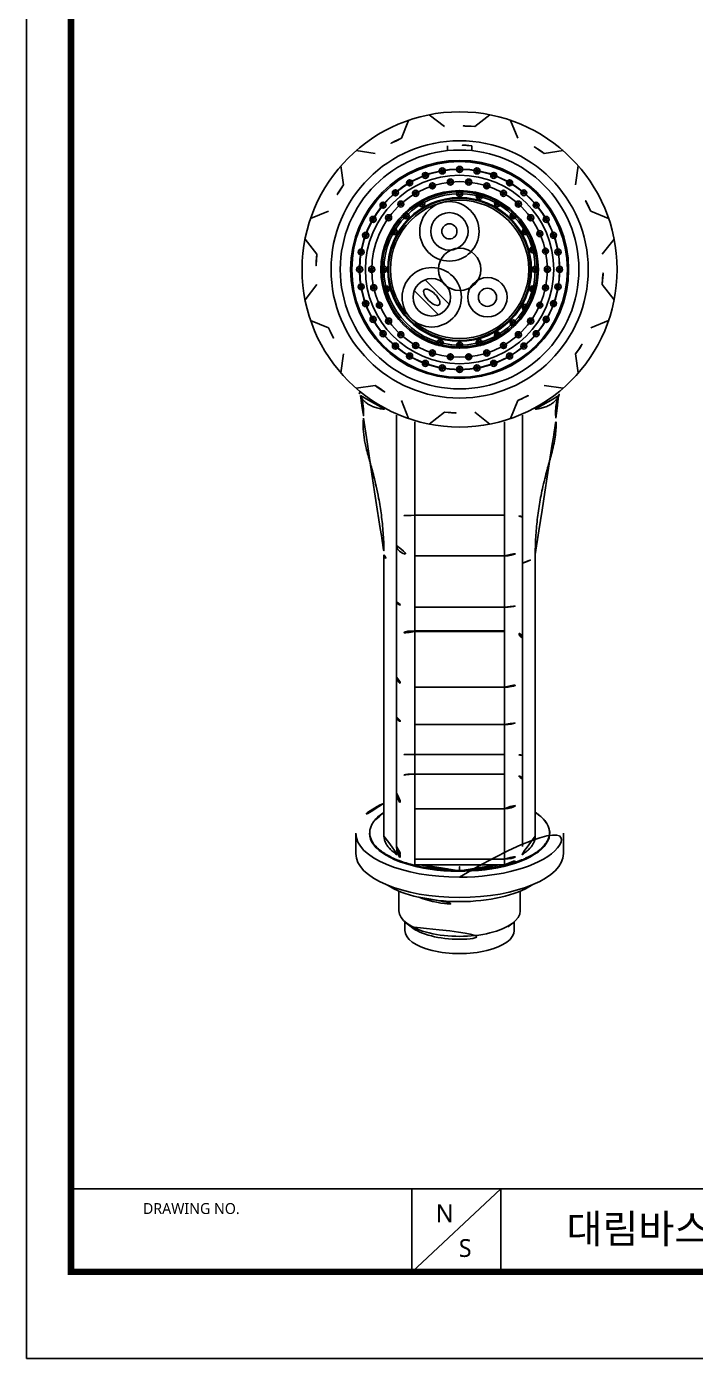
# Model space of a CAD drawing. Extents: x 16296675150 to 16296675606, y -37409617853 to -37409617519.
# Drawn here: x 16296675150.2 to 16296675260.7, y -37409617852.5 to -37409617632.8 of the extents above; entities that cross this region are included whole.
import ezdxf

# ---------------------------------------------------------------- set-up
doc = ezdxf.new("R2010")
doc.units = 0
doc.header["$LTSCALE"] = 10
doc.header["$MEASUREMENT"] = 0
doc.layers.get('0').update_dxf_attribs({"linetype": 'CONTINUOUS'})
doc.styles.add('Daelim Dimension', font='')
doc.styles.get('Daelim Dimension').set_extended_font_data('NanumGothic')

msp = doc.modelspace()

# ---------------------------------------------------------------- linework, layer by layer
for p, q in [((16296675213.30396, -37409617648.27069), (16296675212.11674, -37409617651.21436)), ((16296675216.73119, -37409617647.35237), (16296675219.23119, -37409617649.30804)), ((16296675226.73119, -37409617647.35237), (16296675224.23119, -37409617649.30804)), ((16296675230.15841, -37409617648.27069), (16296675231.34564, -37409617651.21436)), ((16296675204.64371, -37409617653.27069), (16296675207.78661, -37409617653.71436)), ((16296675219.73119, -37409617652.46487), (16296675219.73119, -37409617653.26886)), ((16296675223.73119, -37409617652.46487), (16296675223.73119, -37409617653.26886)), ((16296675238.81867, -37409617653.27069), (16296675235.67576, -37409617653.71436)), ((16296675202.13481, -37409617655.77959), (16296675202.57847, -37409617658.9225)), ((16296675241.32757, -37409617655.77959), (16296675240.8839, -37409617658.9225)), ((16296675197.13481, -37409617664.43985), (16296675200.07847, -37409617663.25262)), ((16296675246.32757, -37409617664.43985), (16296675243.3839, -37409617663.25262)), ((16296675196.21649, -37409617667.86707), (16296675198.17216, -37409617670.36707)), ((16296675247.24589, -37409617667.86707), (16296675245.29021, -37409617670.36707)), ((16296675216.02136, -37409617674.58186), (16296675220.0164, -37409617678.5769)), ((16296675196.21649, -37409617677.86707), (16296675198.17216, -37409617675.36707)), ((16296675214.25359, -37409617676.34963), (16296675218.24863, -37409617680.34467)), ((16296675247.24589, -37409617677.86707), (16296675245.29021, -37409617675.36707)), ((16296675197.13481, -37409617681.2943), (16296675200.07847, -37409617682.48152)), ((16296675246.32757, -37409617681.2943), (16296675243.3839, -37409617682.48152)), ((16296675202.13481, -37409617689.95455), (16296675202.57847, -37409617686.81165)), ((16296675241.32757, -37409617689.95455), (16296675240.8839, -37409617686.81165)), ((16296675204.64371, -37409617692.46346), (16296675207.78661, -37409617692.01979)), ((16296675238.81867, -37409617692.46346), (16296675235.67576, -37409617692.01979)), ((16296675213.30396, -37409617697.46346), (16296675212.11674, -37409617694.51979)), ((16296675230.15841, -37409617697.46346), (16296675231.34564, -37409617694.51979)), ((16296675211.33119, -37409617713.71931), (16296675211.33119, -37409617696.92844)), ((16296675216.73119, -37409617698.38177), (16296675219.23119, -37409617696.4261)), ((16296675226.73119, -37409617698.38177), (16296675224.23119, -37409617696.4261)), ((16296675232.13119, -37409617696.92844), (16296675232.13119, -37409617713.71931)), ((16296675214.33119, -37409617698.01349), (16296675214.33119, -37409617713.43847)), ((16296675229.13119, -37409617713.43847), (16296675229.13119, -37409617698.01349)), ((16296675211.33119, -37409617718.40264), (16296675211.33119, -37409617713.71931)), ((16296675214.33119, -37409617713.43847), (16296675214.33119, -37409617720.12894)), ((16296675229.13119, -37409617713.43847), (16296675214.33119, -37409617713.43847)), ((16296675229.13119, -37409617720.12894), (16296675229.13119, -37409617713.43847)), ((16296675232.13119, -37409617713.71931), (16296675232.13119, -37409617718.40264)), ((16296675211.33119, -37409617727.71838), (16296675211.33119, -37409617718.40264)), ((16296675232.13119, -37409617718.40264), (16296675232.13119, -37409617727.71838)), ((16296675214.33119, -37409617720.12894), (16296675214.33119, -37409617728.59779)), ((16296675229.13119, -37409617720.12894), (16296675214.33119, -37409617720.12894)), ((16296675229.13119, -37409617728.59779), (16296675229.13119, -37409617720.12894)), ((16296675211.33119, -37409617733.58641), (16296675211.33119, -37409617727.71838)), ((16296675232.13119, -37409617727.71838), (16296675232.13119, -37409617733.58641)), ((16296675214.33119, -37409617728.59779), (16296675214.33119, -37409617732.50981)), ((16296675229.13119, -37409617728.59779), (16296675214.33119, -37409617728.59779)), ((16296675229.13119, -37409617732.50981), (16296675229.13119, -37409617728.59779)), ((16296675211.33119, -37409617733.70766), (16296675211.33119, -37409617733.58641)), ((16296675211.33119, -37409617740.13761), (16296675211.33119, -37409617733.70766)), ((16296675229.13119, -37409617732.50981), (16296675214.33119, -37409617732.50981)), ((16296675214.33119, -37409617732.50981), (16296675214.33119, -37409617732.61086)), ((16296675229.13119, -37409617732.61086), (16296675214.33119, -37409617732.61086)), ((16296675214.33119, -37409617732.61086), (16296675214.33119, -37409617741.79649)), ((16296675229.13119, -37409617732.61086), (16296675229.13119, -37409617732.50981)), ((16296675229.13119, -37409617741.79649), (16296675229.13119, -37409617732.61086)), ((16296675232.13119, -37409617733.58641), (16296675232.13119, -37409617733.70766)), ((16296675232.13119, -37409617733.70766), (16296675232.13119, -37409617740.13761)), ((16296675211.33119, -37409617746.67063), (16296675211.33119, -37409617740.13761)), ((16296675232.13119, -37409617740.13761), (16296675232.13119, -37409617746.67063)), ((16296675214.33119, -37409617741.79649), (16296675214.33119, -37409617747.95972)), ((16296675229.13119, -37409617741.79649), (16296675214.33119, -37409617741.79649)), ((16296675229.13119, -37409617747.95972), (16296675229.13119, -37409617741.79649)), ((16296675211.33119, -37409617753.07266), (16296675211.33119, -37409617746.67063)), ((16296675232.13119, -37409617746.67063), (16296675232.13119, -37409617753.07266)), ((16296675214.33119, -37409617747.95972), (16296675214.33119, -37409617752.88436)), ((16296675229.13119, -37409617747.95972), (16296675214.33119, -37409617747.95972)), ((16296675229.13119, -37409617752.88436), (16296675229.13119, -37409617747.95972)), ((16296675211.33119, -37409617756.95576), (16296675211.33119, -37409617753.07266)), ((16296675214.33119, -37409617752.88436), (16296675214.33119, -37409617756.12028)), ((16296675229.13119, -37409617752.88436), (16296675214.33119, -37409617752.88436)), ((16296675229.13119, -37409617756.12028), (16296675229.13119, -37409617752.88436)), ((16296675232.13119, -37409617753.07266), (16296675232.13119, -37409617756.95576)), ((16296675229.13119, -37409617756.12028), (16296675214.33119, -37409617756.12028)), ((16296675214.33119, -37409617756.12028), (16296675214.33119, -37409617761.83962)), ((16296675229.13119, -37409617761.83962), (16296675229.13119, -37409617756.12028)), ((16296675211.33119, -37409617759.2435), (16296675211.33119, -37409617756.95576)), ((16296675232.13119, -37409617756.95576), (16296675232.13119, -37409617759.2435)), ((16296675211.33119, -37409617768.08589), (16296675211.33119, -37409617759.2435)), ((16296675232.13119, -37409617759.2435), (16296675232.13119, -37409617768.08589)), ((16296675214.33119, -37409617761.83962), (16296675214.33119, -37409617770.1815)), ((16296675229.13119, -37409617761.83962), (16296675214.33119, -37409617761.83962)), ((16296675229.13119, -37409617770.1815), (16296675229.13119, -37409617761.83962)), ((16296675204.59677, -37409617765.89835), (16296675204.59677, -37409617769.25169)), ((16296675238.8656, -37409617769.25169), (16296675238.8656, -37409617765.89835)), ((16296675214.33119, -37409617770.1815), (16296675214.33119, -37409617771.08589)), ((16296675229.13119, -37409617770.1815), (16296675214.33119, -37409617770.1815)), ((16296675214.33119, -37409617771.08589), (16296675229.13119, -37409617771.08589)), ((16296675229.13119, -37409617771.08589), (16296675229.13119, -37409617770.1815)), ((16296675211.71518, -37409617775.43872), (16296675211.71518, -37409617778.6773)), ((16296675231.74719, -37409617778.6773), (16296675231.74719, -37409617775.43872)), ((16296675212.71518, -37409617780.52101), (16296675212.71518, -37409617781.94)), ((16296675212.8708, -37409617780.65115), (16296675213.75542, -37409617781.36039)), ((16296675229.70695, -37409617781.36039), (16296675230.59157, -37409617780.65115)), ((16296675230.74719, -37409617781.94), (16296675230.74719, -37409617780.52101))]:
    msp.add_line(p, q)
at = {"color": 5}
msp.add_line((16296675157.57319, -37409617824.5611), (16296675524.50429, -37409617824.5611), dxfattribs=at)
at = {"color": 5, "ltscale": 40}
for p, q in [((16296675213.81868, -37409617824.5611), (16296675213.81868, -37409617838.29254)), ((16296675213.81868, -37409617824.5611), (16296675213.81868, -37409617838.29254)), ((16296675228.51472, -37409617824.5611), (16296675213.81868, -37409617838.29254)), ((16296675228.51472, -37409617824.5611), (16296675213.81868, -37409617838.29254)), ((16296675228.51472, -37409617824.5611), (16296675228.51472, -37409617838.29254)), ((16296675228.51472, -37409617824.5611), (16296675228.51472, -37409617838.29254))]:
    msp.add_line(p, q, dxfattribs=at)
at = {"ltscale": 0.5}
msp.add_lwpolyline([(16296675150.24546, -37409617852.53793), (16296675605.94546, -37409617852.53793), (16296675605.94546, -37409617518.63792), (16296675150.24546, -37409617518.63792)], close=True, dxfattribs=at)
at = {"color": 5, "linetype": 'ByBlock', "lineweight": 200, "const_width": 1.05}
msp.add_lwpolyline([(16296675157.57319, -37409617838.24062), (16296675598.57319, -37409617838.24062), (16296675598.57319, -37409617526.39062), (16296675157.57319, -37409617526.39062)], close=True, dxfattribs=at)
for centre, radius in [((16296675221.73119, -37409617672.86707), 25.9999999999709), ((16296675221.73119, -37409617672.86707), 21.23043360502925), ((16296675221.73119, -37409617672.86707), 19.70000000001164), ((16296675221.73119, -37409617672.86707), 18.0000000000291), ((16296675221.73119, -37409617672.86707), 18.00000000005821), ((16296675221.73119, -37409617672.86707), 17.80000000001746), ((16296675221.73119, -37409617672.86707), 16.54999999999518), ((16296675221.73119, -37409617672.86707), 16.4995875), ((16296675221.73119, -37409617672.86707), 15.55000000001883), ((16296675216.088, -37409617657.36253), 0.4999874999999999), ((16296675216.088, -37409617657.36253), 0.24875), ((16296675218.86606, -37409617656.61815), 0.4999874999999999), ((16296675218.86606, -37409617656.61815), 0.24875), ((16296675221.73119, -37409617656.36749), 0.4999874999999999), ((16296675221.73119, -37409617656.36749), 0.24875), ((16296675224.59631, -37409617656.61815), 0.4999874999999999), ((16296675224.59631, -37409617656.61815), 0.24875), ((16296675227.37438, -37409617657.36253), 0.4999874999999999), ((16296675227.37438, -37409617657.36253), 0.24875), ((16296675221.73119, -37409617672.86707), 14.4996375), ((16296675221.73119, -37409617672.86707), 13.00000000003365), ((16296675211.12546, -37409617660.22765), 0.4999874999999999), ((16296675213.48139, -37409617658.57801), 0.4999874999999999), ((16296675213.48139, -37409617658.57801), 0.24875), ((16296675214.48137, -37409617660.31002), 0.4999874999999999), ((16296675217.25055, -37409617659.0771), 0.4999874999999999), ((16296675217.25055, -37409617659.0771), 0.24875), ((16296675220.21556, -37409617658.44687), 0.4999874999999999), ((16296675220.21556, -37409617658.44687), 0.24875), ((16296675221.73119, -37409617660.36739), 0.4999874999999999), ((16296675223.24681, -37409617658.44687), 0.4999874999999999), ((16296675223.24681, -37409617658.44687), 0.24875), ((16296675226.21182, -37409617659.0771), 0.4999874999999999), ((16296675226.21182, -37409617659.0771), 0.24875), ((16296675228.98101, -37409617660.31002), 0.4999874999999999), ((16296675229.98098, -37409617658.57801), 0.4999874999999999), ((16296675229.98098, -37409617658.57801), 0.24875), ((16296675232.33692, -37409617660.22765), 0.4999874999999999), ((16296675209.09177, -37409617662.26134), 0.4999874999999999), ((16296675209.09177, -37409617662.26134), 0.24875), ((16296675221.73119, -37409617672.86707), 12.80089525467076), ((16296675221.73119, -37409617672.86707), 12.4996875), ((16296675221.73119, -37409617672.86707), 11.86115334881777), ((16296675221.73119, -37409617672.86707), 11.71793042649938), ((16296675221.73119, -37409617672.86707), 11.41797611798268), ((16296675211.12546, -37409617660.22765), 0.24875), ((16296675212.02904, -37409617662.09174), 0.4999874999999999), ((16296675212.02904, -37409617662.09174), 0.24875), ((16296675214.48137, -37409617660.31002), 0.24875), ((16296675215.48134, -37409617662.04203), 0.4999874999999999), ((16296675220.04886, -37409617666.58855), 4.902741735917516), ((16296675215.48134, -37409617662.04203), 0.24875), ((16296675221.73119, -37409617660.36739), 0.24875), ((16296675224.96634, -37409617660.7933), 0.4999874999999999), ((16296675224.96634, -37409617660.7933), 0.24875), ((16296675227.98103, -37409617662.04203), 0.4999874999999999), ((16296675227.98103, -37409617662.04203), 0.24875), ((16296675228.98101, -37409617660.31002), 0.24875), ((16296675231.43334, -37409617662.09174), 0.4999874999999999), ((16296675231.43334, -37409617662.09174), 0.24875), ((16296675232.33692, -37409617660.22765), 0.24875), ((16296675234.37061, -37409617662.26134), 0.4999874999999999), ((16296675234.37061, -37409617662.26134), 0.24875), ((16296675207.44213, -37409617664.61728), 0.4999874999999999), ((16296675210.00073, -37409617664.3444), 0.4999874999999999), ((16296675210.00073, -37409617664.3444), 0.24875), ((16296675212.89257, -37409617664.02846), 0.4999874999999999), ((16296675212.89257, -37409617664.02846), 0.24875), ((16296675220.04886, -37409617666.58855), 3.089120532065863), ((16296675230.5698, -37409617664.02846), 0.4999874999999999), ((16296675230.5698, -37409617664.02846), 0.24875), ((16296675233.46164, -37409617664.3444), 0.4999874999999999), ((16296675233.46164, -37409617664.3444), 0.24875), ((16296675236.02025, -37409617664.61728), 0.4999874999999999), ((16296675207.44213, -37409617664.61728), 0.24875), ((16296675210.90614, -37409617666.61723), 0.4999874999999999), ((16296675210.90614, -37409617666.61723), 0.24875), ((16296675220.04886, -37409617666.58855), 1.25), ((16296675232.55623, -37409617666.61723), 0.4999874999999999), ((16296675232.55623, -37409617666.61723), 0.24875), ((16296675234.97727, -37409617666.96954), 0.4999874999999999), ((16296675236.02025, -37409617664.61728), 0.24875), ((16296675206.22665, -37409617667.22388), 0.4999874999999999), ((16296675206.22665, -37409617667.22388), 0.24875), ((16296675234.97727, -37409617666.96954), 0.24875), ((16296675237.23573, -37409617667.22388), 0.4999874999999999), ((16296675237.23573, -37409617667.22388), 0.24875), ((16296675205.48227, -37409617670.00195), 0.4999874999999999), ((16296675205.48227, -37409617670.00195), 0.24875), ((16296675221.73119, -37409617672.86707), 3.500000000002501), ((16296675233.80496, -37409617669.63192), 0.4999874999999999), ((16296675233.80496, -37409617669.63192), 0.24875), ((16296675235.91397, -37409617669.85243), 0.4999874999999999), ((16296675235.91397, -37409617669.85243), 0.24875), ((16296675237.98011, -37409617670.00195), 0.4999874999999999), ((16296675237.98011, -37409617670.00195), 0.24875), ((16296675205.2316, -37409617672.86707), 0.4999874999999999), ((16296675205.2316, -37409617672.86707), 0.24875), ((16296675207.23155, -37409617672.86707), 0.4999874999999999), ((16296675207.23155, -37409617672.86707), 0.24875), ((16296675209.2315, -37409617672.86707), 0.4999874999999999), ((16296675209.2315, -37409617672.86707), 0.24875), ((16296675217.13499, -37409617677.46326), 4.902741735917516), ((16296675234.23088, -37409617672.86707), 0.4999874999999999), ((16296675234.23088, -37409617672.86707), 0.24875), ((16296675236.23083, -37409617672.86707), 0.4999874999999999), ((16296675236.23083, -37409617672.86707), 0.24875), ((16296675238.23078, -37409617672.86707), 0.4999874999999999), ((16296675238.23078, -37409617672.86707), 0.24875), ((16296675205.48227, -37409617675.7322), 0.4999874999999999), ((16296675217.13499, -37409617677.46326), 3.089120532065863), ((16296675226.32738, -37409617677.46326), 3.25), ((16296675237.98011, -37409617675.7322), 0.4999874999999999), ((16296675205.48227, -37409617675.7322), 0.24875), ((16296675207.5484, -37409617675.88172), 0.4999874999999999), ((16296675207.5484, -37409617675.88172), 0.24875), ((16296675209.65742, -37409617676.10223), 0.4999874999999999), ((16296675209.65742, -37409617676.10223), 0.24875), ((16296675226.32738, -37409617677.46326), 1.5), ((16296675233.80496, -37409617676.10223), 0.4999874999999999), ((16296675233.80496, -37409617676.10223), 0.24875), ((16296675235.91397, -37409617675.88172), 0.4999874999999999), ((16296675235.91397, -37409617675.88172), 0.24875), ((16296675237.98011, -37409617675.7322), 0.24875), ((16296675206.22665, -37409617678.51027), 0.4999874999999999), ((16296675206.22665, -37409617678.51027), 0.24875), ((16296675208.48511, -37409617678.76461), 0.4999874999999999), ((16296675208.48511, -37409617678.76461), 0.24875), ((16296675232.55623, -37409617679.11692), 0.4999874999999999), ((16296675232.55623, -37409617679.11692), 0.24875), ((16296675234.97727, -37409617678.76461), 0.4999874999999999), ((16296675234.97727, -37409617678.76461), 0.24875), ((16296675237.23573, -37409617678.51027), 0.4999874999999999), ((16296675237.23573, -37409617678.51027), 0.24875), ((16296675207.44213, -37409617681.11687), 0.4999874999999999), ((16296675207.44213, -37409617681.11687), 0.24875), ((16296675210.00073, -37409617681.38975), 0.4999874999999999), ((16296675210.00073, -37409617681.38975), 0.24875), ((16296675230.5698, -37409617681.70569), 0.4999874999999999), ((16296675230.5698, -37409617681.70569), 0.24875), ((16296675233.46164, -37409617681.38975), 0.4999874999999999), ((16296675233.46164, -37409617681.38975), 0.24875), ((16296675236.02025, -37409617681.11687), 0.4999874999999999), ((16296675236.02025, -37409617681.11687), 0.24875), ((16296675209.09177, -37409617683.4728), 0.4999874999999999), ((16296675209.09177, -37409617683.4728), 0.24875), ((16296675212.02904, -37409617683.6424), 0.4999874999999999), ((16296675212.02904, -37409617683.6424), 0.24875), ((16296675227.98103, -37409617683.69212), 0.4999874999999999), ((16296675227.98103, -37409617683.69212), 0.24875), ((16296675231.43334, -37409617683.6424), 0.4999874999999999), ((16296675231.43334, -37409617683.6424), 0.24875), ((16296675234.37061, -37409617683.4728), 0.4999874999999999), ((16296675234.37061, -37409617683.4728), 0.24875), ((16296675211.12546, -37409617685.50649), 0.4999874999999999), ((16296675211.12546, -37409617685.50649), 0.24875), ((16296675214.48137, -37409617685.42413), 0.4999874999999999), ((16296675214.48137, -37409617685.42413), 0.24875), ((16296675217.25055, -37409617686.65705), 0.4999874999999999), ((16296675218.49603, -37409617684.94084), 0.4999874999999999), ((16296675218.49603, -37409617684.94084), 0.24875), ((16296675221.73119, -37409617685.36676), 0.4999874999999999), ((16296675221.73119, -37409617685.36676), 0.24875), ((16296675224.96634, -37409617684.94084), 0.4999874999999999), ((16296675224.96634, -37409617684.94084), 0.24875), ((16296675226.21182, -37409617686.65705), 0.4999874999999999), ((16296675228.98101, -37409617685.42413), 0.4999874999999999), ((16296675228.98101, -37409617685.42413), 0.24875), ((16296675232.33692, -37409617685.50649), 0.4999874999999999), ((16296675232.33692, -37409617685.50649), 0.24875), ((16296675213.48139, -37409617687.15614), 0.4999874999999999), ((16296675213.48139, -37409617687.15614), 0.24875), ((16296675216.088, -37409617688.37161), 0.4999874999999999), ((16296675216.088, -37409617688.37161), 0.24875), ((16296675217.25055, -37409617686.65705), 0.24875), ((16296675220.21556, -37409617687.28728), 0.4999874999999999), ((16296675220.21556, -37409617687.28728), 0.24875), ((16296675223.24681, -37409617687.28728), 0.4999874999999999), ((16296675223.24681, -37409617687.28728), 0.24875), ((16296675226.21182, -37409617686.65705), 0.24875), ((16296675227.37438, -37409617688.37161), 0.4999874999999999), ((16296675227.37438, -37409617688.37161), 0.24875), ((16296675229.98098, -37409617687.15614), 0.4999874999999999), ((16296675229.98098, -37409617687.15614), 0.24875), ((16296675218.86606, -37409617689.116), 0.4999874999999999), ((16296675218.86606, -37409617689.116), 0.24875), ((16296675221.73119, -37409617689.36666), 0.4999874999999999), ((16296675221.73119, -37409617689.36666), 0.24875), ((16296675224.59631, -37409617689.116), 0.4999874999999999), ((16296675224.59631, -37409617689.116), 0.24875)]:
    msp.add_circle(centre, radius)
for centre, radius, start, end in [((16296675221.73119, -37409617672.86707), 23.69130081511685, 83.94263022437089, 96.05736977562911), ((16296675221.73119, -37409617672.86707), 23.69130081511685, 113.9426049945517, 126.0574149973576), ((16296675221.73119, -37409617672.86707), 20.5, 84.4012791104385, 95.5987208895615), ((16296675221.73119, -37409617672.86707), 23.69130081511685, 53.94258500264242, 66.05739500544833), ((16296675221.73119, -37409617672.86707), 23.69130081511685, 143.9427376738242, 156.0573063066907), ((16296675221.73119, -37409617672.86707), 23.69130081511685, 23.94269369330934, 36.05726232617585), ((16296675221.73119, -37409617672.86707), 23.69130081511685, 173.942750429217, 186.0572495707829), ((16296675221.73119, -37409617672.86707), 23.69130081511685, 353.942750429217, 6.057249570782976), ((16296675221.73119, -37409617672.86707), 23.69130081511685, 203.9426936933093, 216.0572623261758), ((16296675221.73119, -37409617672.86707), 23.69130081511685, 323.9427376738241, 336.0573063066907), ((16296675221.73119, -37409617672.86707), 23.69130081511685, 233.9425850026422, 246.0573950054483), ((16296675221.73119, -37409617672.86707), 23.69130081511685, 293.9426049945517, 306.0574149973576), ((16296675221.73119, -37409617672.86707), 23.69130081511685, 263.9426302243709, 276.0573697756291), ((16296675214.33119, -37409617768.08589), 3, 180, 270), ((16296675229.13119, -37409617768.08589), 3, 270, 0)]:
    msp.add_arc(centre, radius, start, end)
at = {"extrusion": (0, 0, -1)}
msp.add_ellipse((16296675217.13499, -37409617677.46326), major_axis=(1.237436867049837, -1.237436867049837), ratio=0.4285714285840282, dxfattribs=at)
for centre, major_axis, ratio, start_param, end_param in [((16296675217.24381, -37409617688.43562), (13, 0), 0.9999998866206619, 3.512867091248109, 3.55744971094353), ((16296675226.21856, -37409617688.43563), (13, 0), 0.9999998866206619, 5.867138377549831, 5.911910381878601), ((16296675214.33119, -37409617713.71931), (3, 0), 0.09361591313442842, 1.570796326794897, 3.141592653589793), ((16296675229.13119, -37409617713.71931), (-3, 0), 0.09361591314851474, 3.141592653589793, 4.71238898038469), ((16296675214.33119, -37409617718.40264), (3, 0), 0.57543102657147, 3.141592653572934, 4.71238898038469), ((16296675222.24381, -37409617719.95724), (-13, 0), 0.1927522544984165, 0, 0.574568577212917), ((16296675229.13119, -37409617718.40264), (-3, 0), 0.5754310265746385, 1.570796326794897, 3.141592653581364), ((16296675221.21856, -37409617719.95724), (13, 0), 0.1927522544984165, 5.708616729966653, 6.283185307179586), ((16296675214.33119, -37409617727.71838), (3, 0), 0.2931358489359422, 3.141592653589793, 4.71238898038469), ((16296675229.13119, -37409617727.71838), (-3, 0), 0.2931358489359422, 1.570796326794897, 3.141592653589793), ((16296675214.33119, -37409617733.58641), (3, 0), 0.3588672294888276, 1.570796326794897, 3.141592653589793), ((16296675214.33119, -37409617733.70766), (3, 0), 0.3656034440199805, 1.570796326794897, 3.141592653589793), ((16296675229.13119, -37409617733.58641), (-3, 0), 0.3588672295085087, 3.141592653589793, 4.71238898038469), ((16296675229.13119, -37409617733.70766), (-3, 0), 0.3656034440199805, 3.141592653589793, 4.71238898038469), ((16296675214.33119, -37409617740.13761), (3, 0), 0.552960589146881, 3.141592653589793, 4.71238898038469), ((16296675229.13119, -37409617740.13761), (-3, 0), 0.552960589146881, 1.570796326794897, 3.141592653589793), ((16296675214.33119, -37409617746.67063), (3, 0), 0.4296960874463694, 3.141592653589793, 4.71238898038469), ((16296675229.13119, -37409617746.67063), (-3, 0), 0.4296960874616323, 1.570796326794897, 3.141592653589793), ((16296675214.33119, -37409617753.07266), (3, 0), 0.06276789859762559, 1.570796326794897, 3.141592653589793), ((16296675229.13119, -37409617753.07266), (-3, 0), 0.0627678985929073, 3.141592653589793, 4.71238898038469), ((16296675214.33119, -37409617756.95576), (3, 0), 0.2784954962331424, 1.570796326794897, 3.141592653589793), ((16296675229.13119, -37409617756.95576), (-3, 0), 0.2784954962331424, 3.141592653589793, 4.71238898038469), ((16296675221.73119, -37409617765.89835), (-17.13441531202038, 0), 0.4226182101753544, 5.534700874731159, 6.283185307179586), ((16296675214.33119, -37409617759.2435), (3, 0), 0.8653745884388858, 3.141592653595398, 4.71238898038469), ((16296675229.13119, -37409617759.2435), (-3, 0), 0.8653745884176939, 1.570796326794897, 3.141592653584188), ((16296675221.73119, -37409617765.88872), (-14.87851914717189, 0), 0.4226182101753544, 0, 3.713068040393396), ((16296675221.73119, -37409617765.88872), (-14.87851914717189, 0), 0.4226182101753544, 5.718287705424514, 6.283185307179586), ((16296675221.73119, -37409617765.89835), (-17.13441531202038, 0), 0.4226182101753544, 1.570796299051302, 3.893513147362971), ((16296675221.73119, -37409617765.89835), (-17.13441531202038, 0), 0.4226182101753544, 0, 1.570796316588717), ((16296675221.73119, -37409617769.25169), (-17.13441648860691, 0), 0.4226182101754985, 0, 3.141592641375839), ((16296675214.33119, -37409617768.08589), (3, 0), 0.6985369988632918, 3.141592653596737, 4.71238898038469), ((16296675229.13119, -37409617768.08589), (-3, 0), 0.6985369988608663, 1.570796326794897, 3.141592653207873), ((16296675221.73119, -37409617771.15495), (14.24999999999963, 0), 0.4226182617401266, 3.720725613882431, 5.704052345599338), ((16296675221.73119, -37409617773.33008), (10.01600726640813, 0), 0.4226182617401265, 3.974114665744348, 5.450663257028102), ((16296675221.73119, -37409617778.6773), (10.01600726643692, 0), 0.4226182617401266, 3.141592582359103, 6.283185307179586), ((16296675221.73119, -37409617781.94), (9.016007266405355, 0), 0.4226182617401266, 3.141592593076693, 6.283185307179586), ((16296675221.73119, -37409617779.5836), (9.016007266378027, 0), 0.4226182617401266, 3.626772415334837, 5.798005688200655)]:
    msp.add_ellipse(centre, major_axis=major_axis, ratio=ratio, start_param=start_param, end_param=end_param)
for points, knots in [([(16296675205.34842, -37409617693.68916), (16296675205.4383, -37409617693.88089), (16296675205.60046, -37409617694.31066), (16296675205.79067, -37409617695.08773), (16296675205.88786, -37409617695.96599), (16296675205.90087, -37409617696.7568), (16296675205.85601, -37409617697.25697), (16296675205.83905, -37409617697.40905)], [0, 0, 0, 0, 0.2207410647282834, 0.4516753546782158, 0.6845023001366104, 0.9063529147734698, 1, 1, 1, 1]), ([(16296675205.35166, -37409617693.68699), (16296675205.39367, -37409617693.78214), (16296675205.44091, -37409617693.87479), (16296675205.60105, -37409617694.15038), (16296675205.73053, -37409617694.32519), (16296675205.91854, -37409617694.52982), (16296675205.95748, -37409617694.57008), (16296675206.03765, -37409617694.64889), (16296675206.16142, -37409617694.76466), (16296675206.29544, -37409617694.87307), (16296675206.57641, -37409617695.08006), (16296675206.78094, -37409617695.20496), (16296675207.2203, -37409617695.42765), (16296675207.45513, -37409617695.52544), (16296675207.95024, -37409617695.69221), (16296675208.21053, -37409617695.76118), (16296675208.61536, -37409617695.84128), (16296675208.75277, -37409617695.8642), (16296675208.96116, -37409617695.89175), (16296675209.06594, -37409617695.90384), (16296675209.17138, -37409617695.91331), (16296675209.24179, -37409617695.91904), (16296675209.27706, -37409617695.92161), (16296675209.33895, -37409617695.92558), (16296675209.3656, -37409617695.92711), (16296675209.39224, -37409617695.92847)], [0, 0, 0, 0, 0.07385468281816238, 0.07385468281816238, 0.225818810835428, 0.225818810835428, 0.2638098428427673, 0.2638098428427673, 0.3018008748501065, 0.3777829388731256, 0.3777829388731256, 0.5297470669191644, 0.5297470669191644, 0.6817111949652026, 0.6817111949652026, 0.8336753230112415, 0.8336753230112415, 0.9096573870310143, 0.9096573870310143, 0.9476484190443137, 0.9666439350542632, 0.9666439350542632, 0.9856394510642118, 0.9856394510642118, 1, 1, 1, 1]), ([(16296675238.11123, -37409617693.68581), (16296675238.06909, -37409617693.78138), (16296675238.02168, -37409617693.87442), (16296675237.86132, -37409617694.15038), (16296675237.73184, -37409617694.32519), (16296675237.54384, -37409617694.52982), (16296675237.5049, -37409617694.57008), (16296675237.42473, -37409617694.64889), (16296675237.30095, -37409617694.76466), (16296675237.16693, -37409617694.87307), (16296675236.88597, -37409617695.08006), (16296675236.68143, -37409617695.20496), (16296675236.24208, -37409617695.42765), (16296675236.00724, -37409617695.52544), (16296675235.51214, -37409617695.69221), (16296675235.25185, -37409617695.76118), (16296675234.84702, -37409617695.84128), (16296675234.7096, -37409617695.8642), (16296675234.50121, -37409617695.89175), (16296675234.39644, -37409617695.90384), (16296675234.291, -37409617695.91331), (16296675234.24002, -37409617695.91747), (16296675234.22423, -37409617695.91869), (16296675234.20844, -37409617695.91985)], [0, 0, 0, 0, 0.07602438319394174, 0.07602438319394174, 0.2318118791147482, 0.2318118791147482, 0.2707587530909353, 0.2707587530909353, 0.3097056270671225, 0.387599375013221, 0.387599375013221, 0.5433868709117741, 0.5433868709117741, 0.6991743668103261, 0.6991743668103261, 0.8549618627088786, 0.8549618627088786, 0.9328556106581546, 0.9328556106581546, 0.971802484636153, 0.9912759216216662, 0.9912759216216662, 1, 1, 1, 1]), ([(16296675237.61341, -37409617697.40482), (16296675237.58248, -37409617697.02631), (16296675237.55818, -37409617696.34111), (16296675237.62217, -37409617695.41257), (16296675237.78399, -37409617694.59206), (16296675237.95015, -37409617694.04723), (16296675238.0833, -37409617693.76253), (16296675238.11908, -37409617693.69202)], [0, 0, 0, 0, 0.2381466888413512, 0.4545222510674696, 0.689771187152446, 0.9208752126476922, 1, 1, 1, 1]), ([(16296675205.85637, -37409617697.40163), (16296675205.85022, -37409617697.45056), (16296675205.80421, -37409617697.84444), (16296675205.80048, -37409617698.56754), (16296675205.83718, -37409617699.5425), (16296675205.94112, -37409617700.46629), (16296675206.09639, -37409617701.38365), (16296675206.32229, -37409617702.39906), (16296675206.61267, -37409617703.4963), (16296675206.93286, -37409617704.6481), (16296675207.25784, -37409617705.81857), (16296675207.60842, -37409617707.14971), (16296675207.99845, -37409617708.75849), (16296675208.43555, -37409617710.86875), (16296675208.8447, -37409617713.41943), (16296675209.13142, -37409617716.309), (16296675209.25354, -37409617718.50666), (16296675209.23412, -37409617719.7197), (16296675209.22793, -37409617719.95618)], [0, 0, 0, 0, 0.006355407909282673, 0.05113787376273632, 0.09310961174380916, 0.1327684104079316, 0.1723570407171475, 0.2161552048421952, 0.2711360419358015, 0.32203312717318, 0.370392720338636, 0.427319709803234, 0.4997714705226785, 0.5860938280922254, 0.70983751686522, 0.8388744694305965, 0.9685743419202647, 1, 1, 1, 1]), ([(16296675234.22781, -37409617719.92421), (16296675234.22408, -37409617719.0826), (16296675234.26396, -37409617717.2817), (16296675234.48962, -37409617714.50194), (16296675234.89041, -37409617711.5918), (16296675235.38165, -37409617709.09792), (16296675235.86507, -37409617707.10306), (16296675236.23881, -37409617705.69137), (16296675236.58471, -37409617704.45088), (16296675236.92963, -37409617703.20584), (16296675237.26158, -37409617701.91386), (16296675237.51563, -37409617700.58106), (16296675237.64625, -37409617699.29759), (16296675237.67102, -37409617698.25008), (16296675237.62204, -37409617697.6252), (16296675237.59833, -37409617697.40586)], [0, 0, 0, 0, 0.1116897921050169, 0.2389645987014948, 0.3678990517550528, 0.4985016941843521, 0.5728885032199027, 0.6358672489355643, 0.6872707941138709, 0.7386434478749173, 0.8033263733623667, 0.8646057415772244, 0.9189556326600395, 0.9715737177152274, 1, 1, 1, 1]), ([(16296675209.24381, -37409617719.95724), (16296675209.24381, -37409617721.1054), (16296675209.24381, -37409617722.25131), (16296675209.24381, -37409617724.53918), (16296675209.24381, -37409617725.68111), (16296675209.24381, -37409617727.10519), (16296675209.24381, -37409617727.38984), (16296675209.24381, -37409617727.95874), (16296675209.24381, -37409617728.24299), (16296675209.24381, -37409617729.0949), (16296675209.24381, -37409617729.66176), (16296675209.24381, -37409617730.79202), (16296675209.24381, -37409617731.35544), (16296675209.24381, -37409617732.05658), (16296675209.24381, -37409617732.19659), (16296675209.24381, -37409617732.47583), (16296675209.24381, -37409617732.89362), (16296675209.24381, -37409617733.308), (16296675209.24381, -37409617733.85737), (16296675209.24381, -37409617734.1305), (16296675209.24381, -37409617734.67354), (16296675209.24381, -37409617734.94344), (16296675209.24381, -37409617735.4795), (16296675209.24381, -37409617735.74565), (16296675209.24381, -37409617736.27367), (16296675209.24381, -37409617736.53556), (16296675209.24381, -37409617737.0552), (16296675209.24381, -37409617737.31293), (16296675209.24381, -37409617737.82431), (16296675209.24381, -37409617738.33166), (16296675209.24381, -37409617738.83158), (16296675209.24381, -37409617739.3281), (16296675209.24381, -37409617739.57465), (16296675209.24381, -37409617740.30991), (16296675209.24381, -37409617740.79427), (16296675209.24381, -37409617741.75465), (16296675209.24381, -37409617742.23062), (16296675209.24381, -37409617742.82134), (16296675209.24381, -37409617742.93928), (16296675209.24381, -37409617743.17474), (16296675209.24381, -37409617743.29227), (16296675209.24381, -37409617743.64397), (16296675209.24381, -37409617743.87742), (16296675209.24381, -37409617744.57482), (16296675209.24381, -37409617745.26627), (16296675209.24381, -37409617746.17673), (16296675209.24381, -37409617746.62819), (16296675209.24381, -37409617747.30228), (16296675209.24381, -37409617747.74756), (16296675209.24381, -37409617749.06864), (16296675209.24381, -37409617749.92966), (16296675209.24381, -37409617750.97375), (16296675209.24381, -37409617751.18098), (16296675209.24381, -37409617751.48941), (16296675209.24381, -37409617751.59182), (16296675209.24381, -37409617751.79566), (16296675209.24381, -37409617751.89713), (16296675209.24381, -37409617752.20013), (16296675209.24381, -37409617752.40026), (16296675209.24381, -37409617752.79691), (16296675209.24381, -37409617753.19), (16296675209.24381, -37409617753.57648), (16296675209.24381, -37409617753.95993), (16296675209.24381, -37409617754.1501), (16296675209.24381, -37409617754.52836), (16296675209.24381, -37409617754.71642), (16296675209.24381, -37409617755.09144), (16296675209.24381, -37409617755.27847), (16296675209.24381, -37409617755.65292), (16296675209.24381, -37409617755.84029), (16296675209.24381, -37409617756.21669), (16296675209.24381, -37409617756.40575), (16296675209.24381, -37409617756.78672), (16296675209.24381, -37409617756.9786), (16296675209.24381, -37409617757.36643), (16296675209.24381, -37409617757.56242), (16296675209.24381, -37409617757.95952), (16296675209.24381, -37409617758.16059), (16296675209.24381, -37409617758.46685), (16296675209.24381, -37409617758.56972), (16296675209.24381, -37409617758.77716), (16296675209.24381, -37409617758.88171), (16296675209.24381, -37409617759.19738), (16296675209.24381, -37409617759.41072), (16296675209.24381, -37409617759.84367), (16296675209.24381, -37409617760.06326), (16296675209.24381, -37409617760.7323), (16296675209.24381, -37409617761.19204), (16296675209.24381, -37409617762.14333), (16296675209.24381, -37409617762.63486), (16296675209.24381, -37409617763.27229), (16296675209.24381, -37409617763.40092), (16296675209.24381, -37409617763.59566), (16296675209.24381, -37409617763.66087), (16296675209.24381, -37409617763.7919), (16296675209.24381, -37409617763.85772), (16296675209.24381, -37409617764.18758), (16296675209.24381, -37409617764.45441), (16296675209.24381, -37409617765.26353), (16296675209.24381, -37409617765.81447), (16296675209.24381, -37409617766.37621)], [0, 0, 0, 0, 0.06249999999362126, 0.06249999999362126, 0.1249999999872425, 0.1249999999872425, 0.1406249999859048, 0.1406249999859048, 0.1562499999845671, 0.1562499999845671, 0.1874999999829906, 0.1874999999829906, 0.2187499999814142, 0.2187499999814142, 0.2265624999816019, 0.2265624999816019, 0.2343749999817895, 0.2499999999821649, 0.2499999999821649, 0.2656249999825402, 0.2656249999825402, 0.2812499999829156, 0.2812499999829156, 0.2968749999832909, 0.2968749999832909, 0.3124999999836663, 0.3124999999836663, 0.3281249999840416, 0.3281249999840416, 0.343749999984417, 0.3593749999847923, 0.3593749999847923, 0.3749999999851676, 0.3749999999851676, 0.4062499999851041, 0.4062499999851041, 0.4374999999850406, 0.4374999999850406, 0.4453124999854703, 0.4453124999854703, 0.4531249999858999, 0.4531249999858999, 0.4687499999861463, 0.4687499999861463, 0.4999999999866389, 0.5156249999861132, 0.5312499999855876, 0.5312499999855876, 0.5624999999845363, 0.5624999999845363, 0.6249999999830119, 0.6249999999830119, 0.6406249999826308, 0.6406249999826308, 0.6484374999827083, 0.6484374999827083, 0.6562499999827858, 0.6562499999827858, 0.6718749999829409, 0.6718749999829409, 0.6874999999830959, 0.7031249999832508, 0.7031249999832508, 0.7187499999834059, 0.7187499999834059, 0.7343749999835609, 0.7343749999835609, 0.7499999999837159, 0.7499999999837159, 0.765624999983871, 0.765624999983871, 0.781249999984026, 0.781249999984026, 0.7968749999841811, 0.7968749999841811, 0.8124999999843361, 0.8124999999843361, 0.8281249999844911, 0.8281249999844911, 0.8359374999848347, 0.8359374999848347, 0.8437499999851784, 0.8437499999851784, 0.8593749999848115, 0.8593749999848115, 0.8749999999844446, 0.8749999999844446, 0.9062499999852796, 0.9062499999852796, 0.9374999999861146, 0.9374999999861146, 0.9453124999866566, 0.9453124999866566, 0.949218749987614, 0.949218749987614, 0.9531249999885715, 0.9531249999885715, 0.968749999992381, 0.968749999992381, 1, 1, 1, 1]), ([(16296675234.21856, -37409617719.95724), (16296675234.21856, -37409617721.1054), (16296675234.21856, -37409617722.25131), (16296675234.21856, -37409617724.53918), (16296675234.21856, -37409617725.68111), (16296675234.21856, -37409617727.10519), (16296675234.21856, -37409617727.38984), (16296675234.21856, -37409617727.95874), (16296675234.21856, -37409617728.24299), (16296675234.21856, -37409617729.0949), (16296675234.21856, -37409617729.66176), (16296675234.21856, -37409617730.79202), (16296675234.21856, -37409617731.35544), (16296675234.21856, -37409617732.05658), (16296675234.21856, -37409617732.19659), (16296675234.21856, -37409617732.47583), (16296675234.21856, -37409617732.89362), (16296675234.21856, -37409617733.308), (16296675234.21856, -37409617733.85737), (16296675234.21856, -37409617734.1305), (16296675234.21856, -37409617734.67354), (16296675234.21856, -37409617734.94344), (16296675234.21856, -37409617735.4795), (16296675234.21856, -37409617735.74565), (16296675234.21856, -37409617736.27367), (16296675234.21856, -37409617736.53556), (16296675234.21856, -37409617737.0552), (16296675234.21856, -37409617737.31293), (16296675234.21856, -37409617737.82431), (16296675234.21856, -37409617738.33166), (16296675234.21856, -37409617738.83158), (16296675234.21856, -37409617739.3281), (16296675234.21856, -37409617739.57465), (16296675234.21856, -37409617740.30991), (16296675234.21856, -37409617740.79427), (16296675234.21856, -37409617741.75465), (16296675234.21856, -37409617742.23062), (16296675234.21856, -37409617742.82134), (16296675234.21856, -37409617742.93928), (16296675234.21856, -37409617743.17474), (16296675234.21856, -37409617743.29227), (16296675234.21856, -37409617743.64397), (16296675234.21856, -37409617743.87742), (16296675234.21856, -37409617744.57482), (16296675234.21856, -37409617745.26627), (16296675234.21856, -37409617746.17673), (16296675234.21856, -37409617746.62819), (16296675234.21856, -37409617747.30228), (16296675234.21856, -37409617747.74756), (16296675234.21856, -37409617749.06864), (16296675234.21856, -37409617749.92966), (16296675234.21856, -37409617750.97375), (16296675234.21856, -37409617751.18098), (16296675234.21856, -37409617751.48941), (16296675234.21856, -37409617751.59182), (16296675234.21856, -37409617751.79566), (16296675234.21856, -37409617751.89713), (16296675234.21856, -37409617752.20013), (16296675234.21856, -37409617752.40026), (16296675234.21856, -37409617752.79691), (16296675234.21856, -37409617753.19), (16296675234.21856, -37409617753.57648), (16296675234.21856, -37409617753.95993), (16296675234.21856, -37409617754.1501), (16296675234.21856, -37409617754.52836), (16296675234.21856, -37409617754.71642), (16296675234.21856, -37409617755.09144), (16296675234.21856, -37409617755.27847), (16296675234.21856, -37409617755.65292), (16296675234.21856, -37409617755.84029), (16296675234.21856, -37409617756.21669), (16296675234.21856, -37409617756.40575), (16296675234.21856, -37409617756.78672), (16296675234.21856, -37409617756.9786), (16296675234.21856, -37409617757.36643), (16296675234.21856, -37409617757.56242), (16296675234.21856, -37409617757.95952), (16296675234.21856, -37409617758.16059), (16296675234.21856, -37409617758.46685), (16296675234.21856, -37409617758.56972), (16296675234.21856, -37409617758.77716), (16296675234.21856, -37409617758.88171), (16296675234.21856, -37409617759.19738), (16296675234.21856, -37409617759.41072), (16296675234.21856, -37409617759.84367), (16296675234.21856, -37409617760.06326), (16296675234.21856, -37409617760.7323), (16296675234.21856, -37409617761.19204), (16296675234.21856, -37409617762.14333), (16296675234.21856, -37409617762.63486), (16296675234.21856, -37409617763.27229), (16296675234.21856, -37409617763.40092), (16296675234.21856, -37409617763.59566), (16296675234.21856, -37409617763.66087), (16296675234.21856, -37409617763.7919), (16296675234.21856, -37409617763.85772), (16296675234.21856, -37409617764.18758), (16296675234.21856, -37409617764.45441), (16296675234.21856, -37409617765.26353), (16296675234.21856, -37409617765.81447), (16296675234.21856, -37409617766.37621)], [0, 0, 0, 0, 0.06249999999119332, 0.06249999999119332, 0.1249999999823866, 0.1249999999823866, 0.1406249999804419, 0.1406249999804419, 0.1562499999784972, 0.1562499999784972, 0.1874999999757068, 0.1874999999757068, 0.2187499999729164, 0.2187499999729164, 0.2265624999728006, 0.2265624999728006, 0.2343749999726848, 0.2499999999724531, 0.2499999999724531, 0.2656249999722215, 0.2656249999722215, 0.2812499999719899, 0.2812499999719899, 0.2968749999717583, 0.2968749999717583, 0.3124999999715266, 0.3124999999715266, 0.328124999971295, 0.328124999971295, 0.3437499999710633, 0.3593749999708317, 0.3593749999708317, 0.3749999999706001, 0.3749999999706001, 0.4062499999702995, 0.4062499999702995, 0.4374999999699991, 0.4374999999699991, 0.4453124999703695, 0.4453124999703695, 0.4531249999707399, 0.4531249999707399, 0.4687499999708677, 0.4687499999708677, 0.4999999999711234, 0.5156249999704793, 0.5312499999698351, 0.5312499999698351, 0.5624999999685468, 0.5624999999685468, 0.6249999999665485, 0.6249999999665485, 0.6406249999668534, 0.6406249999668534, 0.648437499967274, 0.648437499967274, 0.6562499999676944, 0.6562499999676944, 0.6718749999685354, 0.6718749999685354, 0.6874999999693764, 0.7031249999702175, 0.7031249999702175, 0.7187499999710585, 0.7187499999710585, 0.7343749999718995, 0.7343749999718995, 0.7499999999727405, 0.7499999999727405, 0.7656249999735815, 0.7656249999735815, 0.7812499999744225, 0.7812499999744225, 0.7968749999752635, 0.7968749999752635, 0.8124999999761044, 0.8124999999761044, 0.8281249999769456, 0.8281249999769456, 0.8359374999776321, 0.8359374999776321, 0.8437499999783188, 0.8437499999783188, 0.8593749999786379, 0.8593749999786379, 0.8749999999789569, 0.8749999999789569, 0.9062499999811637, 0.9062499999811637, 0.9374999999833705, 0.9374999999833705, 0.9453124999842556, 0.9453124999842556, 0.9492187499853846, 0.9492187499853846, 0.9531249999865137, 0.9531249999865137, 0.9687499999910091, 0.9687499999910091, 1, 1, 1, 1]), ([(16296675234.22095, -37409617762.45558), (16296675234.23763, -37409617762.46645), (16296675234.25423, -37409617762.47734), (16296675234.33626, -37409617762.53154), (16296675234.52858, -37409617762.66216), (16296675234.70831, -37409617762.79501), (16296675235.05128, -37409617763.06362), (16296675235.46465, -37409617763.42954), (16296675235.79127, -37409617763.81081), (16296675236.00315, -37409617764.10262), (16296675236.06825, -37409617764.20086), (16296675236.15746, -37409617764.34972), (16296675236.18583, -37409617764.39966), (16296675236.23944, -37409617764.49954), (16296675236.26472, -37409617764.54953), (16296675236.38356, -37409617764.79964), (16296675236.45449, -37409617765.00036), (16296675236.54927, -37409617765.40305), (16296675236.57311, -37409617765.605), (16296675236.57352, -37409617766.01017), (16296675236.55009, -37409617766.21338), (16296675236.49624, -37409617766.4427), (16296675236.48987, -37409617766.46822), (16296675236.47639, -37409617766.51914), (16296675236.45506, -37409617766.5954), (16296675236.39757, -37409617766.77242), (16296675236.3352, -37409617766.92262), (16296675236.19328, -37409617767.22098), (16296675236.07579, -37409617767.41719), (16296675235.79546, -37409617767.80428), (16296675235.63262, -37409617767.99514), (16296675235.35364, -37409617768.27735), (16296675235.25485, -37409617768.37074), (16296675235.12396, -37409617768.4866), (16296675235.09744, -37409617768.5097), (16296675235.04379, -37409617768.55571), (16296675234.96239, -37409617768.62444), (16296675234.87818, -37409617768.69234), (16296675234.5913, -37409617768.91689), (16296675234.34209, -37409617769.09074), (16296675233.8051, -37409617769.4271), (16296675233.51731, -37409617769.58962), (16296675233.05647, -37409617769.82484), (16296675232.89799, -37409617769.90182), (16296675232.65286, -37409617770.01511), (16296675232.52844, -37409617770.07121), (16296675232.40121, -37409617770.12649), (16296675232.31577, -37409617770.16315), (16296675232.2727, -37409617770.18141), (16296675231.88311, -37409617770.3445), (16296675231.52253, -37409617770.48112), (16296675230.77377, -37409617770.73826), (16296675230.38559, -37409617770.85876), (16296675229.58177, -37409617771.08373), (16296675229.16612, -37409617771.18819), (16296675228.62899, -37409617771.30849), (16296675228.52068, -37409617771.33205), (16296675228.30229, -37409617771.3781), (16296675228.19205, -37409617771.40063), (16296675227.86029, -37409617771.46633), (16296675227.6374, -37409617771.50768), (16296675226.96367, -37409617771.62447), (16296675226.05193, -37409617771.76094), (16296675225.11379, -37409617771.85957), (16296675224.40016, -37409617771.9192), (16296675224.16062, -37409617771.93668), (16296675223.79875, -37409617771.95925), (16296675223.6777, -37409617771.96616), (16296675223.49548, -37409617771.97561), (16296675223.43459, -37409617771.97861), (16296675223.31287, -37409617771.98428), (16296675223.25203, -37409617771.98695), (16296675222.70464, -37409617772.00958), (16296675222.21937, -37409617772.01952), (16296675221.25135, -37409617772.01964), (16296675220.7686, -37409617772.00981), (16296675219.80562, -37409617771.97043), (16296675219.32539, -37409617771.94086), (16296675218.72672, -37409617771.89124), (16296675218.60706, -37409617771.88068), (16296675218.42771, -37409617771.86388), (16296675218.36801, -37409617771.85812), (16296675218.24895, -37409617771.84631), (16296675217.95205, -37409617771.81606), (16296675217.65877, -37409617771.78214), (16296675216.96172, -37409617771.69376), (16296675216.05052, -37409617771.55744), (16296675215.1752, -37409617771.38468), (16296675214.53236, -37409617771.24125), (16296675214.32036, -37409617771.19112), (16296675214.05826, -37409617771.12551), (16296675214.00599, -37409617771.11224), (16296675213.90173, -37409617771.08541), (16296675213.84971, -37409617771.07183), (16296675213.69445, -37409617771.03075), (16296675213.59196, -37409617771.00288), (16296675213.08459, -37409617770.86118), (16296675212.69482, -37409617770.74024), (16296675211.9467, -37409617770.48363), (16296675211.58835, -37409617770.34795), (16296675210.90314, -37409617770.06181), (16296675210.57629, -37409617769.91134), (16296675210.18802, -37409617769.71374), (16296675210.11129, -37409617769.67368), (16296675209.96063, -37409617769.59303), (16296675209.73866, -37409617769.47109), (16296675209.52863, -37409617769.34641), (16296675209.12419, -37409617769.09341), (16296675208.6266, -37409617768.74643), (16296675208.21145, -37409617768.38037), (16296675207.93157, -37409617768.09854), (16296675207.84354, -37409617768.00338), (16296675207.74021, -37409617767.88287), (16296675207.71986, -37409617767.85868), (16296675207.67994, -37409617767.81024), (16296675207.62119, -37409617767.73751), (16296675207.56582, -37409617767.66454), (16296675207.38873, -37409617767.42075), (16296675207.27085, -37409617767.22404), (16296675207.08156, -37409617766.82732), (16296675207.01016, -37409617766.62731), (16296675206.91413, -37409617766.22397), (16296675206.88949, -37409617766.02064), (16296675206.88896, -37409617765.76433), (16296675206.89037, -37409617765.71313), (16296675206.89619, -37409617765.61098), (16296675206.90944, -37409617765.45808), (16296675206.93605, -37409617765.30614), (16296675207.00686, -37409617765.00352), (16296675207.07745, -37409617764.80345), (16296675207.26511, -37409617764.40663), (16296675207.38217, -37409617764.20988), (16296675207.5582, -37409617763.96606), (16296675207.61323, -37409617763.89308), (16296675207.67165, -37409617763.82034), (16296675207.71136, -37409617763.7719), (16296675207.7316, -37409617763.74769), (16296675207.83449, -37409617763.62704), (16296675207.92216, -37409617763.53178), (16296675208.20097, -37409617763.24966), (16296675208.40784, -37409617763.06644), (16296675208.81183, -37409617762.74956), (16296675209.00075, -37409617762.61398), (16296675209.20217, -37409617762.4813)], [0, 0, 0, 0, 0.001445321924483576, 0.001445321924483576, 0.007180713947931151, 0.01865149799586724, 0.01865149799586724, 0.04159306609173942, 0.06453463418761164, 0.06453463418761164, 0.07600541823483044, 0.07600541823483044, 0.0817408102583046, 0.0817408102583046, 0.08747620228177878, 0.08747620228177878, 0.1104177703780579, 0.1104177703780579, 0.133359338474337, 0.133359338474337, 0.1563009065706161, 0.1563009065706161, 0.1591686025827203, 0.1591686025827203, 0.1620362985948244, 0.1677716906205118, 0.1792424746718866, 0.1792424746718866, 0.202184042774912, 0.202184042774912, 0.2251256108779375, 0.2251256108779375, 0.2365963949290175, 0.2365963949290175, 0.2394640909412412, 0.2394640909412412, 0.242331786953465, 0.2480671789789955, 0.2480671789789955, 0.271008747081943, 0.271008747081943, 0.2939503151848906, 0.2939503151848906, 0.3054210992364732, 0.3054210992364732, 0.3111564912621608, 0.3140241872754436, 0.3140241872754436, 0.3168918832887265, 0.3168918832887265, 0.3398334513928175, 0.3398334513928175, 0.3627750194969085, 0.3627750194969085, 0.3857165876009994, 0.3857165876009994, 0.3914519796271986, 0.3914519796271986, 0.3971873716533977, 0.3971873716533977, 0.4086581557052784, 0.4086581557052784, 0.4315997238090395, 0.4545412919128006, 0.4545412919128006, 0.4660120759646812, 0.4660120759646812, 0.471747467990711, 0.471747467990711, 0.4746151640038174, 0.4746151640038174, 0.4774828600169237, 0.4774828600169237, 0.5004244281219213, 0.5004244281219213, 0.5233659962269189, 0.5233659962269189, 0.5463075643319166, 0.5463075643319166, 0.5520429563582838, 0.5520429563582838, 0.5549106523714674, 0.5549106523714674, 0.5577783483846509, 0.5692491324367295, 0.5692491324367295, 0.5921907005412401, 0.6151322686457507, 0.6151322686457507, 0.6266030526980061, 0.6266030526980061, 0.62947074871107, 0.62947074871107, 0.6323384447241339, 0.6323384447241339, 0.6380738367501128, 0.6380738367501128, 0.6610154048537183, 0.6610154048537183, 0.6839569729573237, 0.6839569729573237, 0.7068985410609293, 0.7068985410609293, 0.7126339330861831, 0.7126339330861831, 0.7183693251114368, 0.7298401091609691, 0.7298401091609691, 0.7527816772610485, 0.7757232453611279, 0.7757232453611279, 0.7871940294111676, 0.7871940294111676, 0.7900617254233273, 0.7900617254233273, 0.792929421435487, 0.7986648134600713, 0.7986648134600713, 0.8216063815595717, 0.8216063815595717, 0.8445479496590722, 0.8445479496590722, 0.8674895177585726, 0.8674895177585726, 0.8732249097828435, 0.8732249097828435, 0.8789603018071145, 0.8904310858556564, 0.8904310858556564, 0.9133726539515238, 0.9133726539515238, 0.9363142220473911, 0.9363142220473911, 0.9420496140709101, 0.9449173100819614, 0.9449173100819614, 0.9477850060930127, 0.9477850060930127, 0.9592557901380048, 0.9592557901380048, 0.9821973582279887, 0.9821973582279887, 1, 1, 1, 1]), ([(16296675209.24381, -37409617766.37621), (16296675209.24381, -37409617766.55388), (16296675209.26418, -37409617766.73009), (16296675209.34406, -37409617767.07969), (16296675209.46311, -37409617767.42647), (16296675209.65947, -37409617767.7677), (16296675209.83612, -37409617768.02151), (16296675209.8999, -37409617768.10577), (16296675209.98586, -37409617768.21063), (16296675210.00338, -37409617768.2316), (16296675210.03898, -37409617768.27341), (16296675210.09321, -37409617768.33594), (16296675210.14991, -37409617768.3979), (16296675210.34438, -37409617768.60315), (16296675210.51734, -37409617768.76333), (16296675210.89701, -37409617769.07587), (16296675211.10374, -37409617769.22823), (16296675211.47629, -37409617769.47563), (16296675211.63277, -37409617769.57285), (16296675211.79684, -37409617769.6683)], [0, 0, 0, 0, 0.1500037520407842, 0.1500037520407842, 0.3000075040815683, 0.4500112561223525, 0.4500112561223525, 0.5250131321417283, 0.5250131321417283, 0.5437636011503943, 0.5437636011503943, 0.5625140701590603, 0.6000150081783672, 0.6000150081783672, 0.7500187602706831, 0.7500187602706831, 0.9000225123629991, 0.9000225123629991, 1, 1, 1, 1]), ([(16296675234.21856, -37409617766.37621), (16296675234.21856, -37409617766.55388), (16296675234.1982, -37409617766.73009), (16296675234.11831, -37409617767.07969), (16296675233.99927, -37409617767.42647), (16296675233.8029, -37409617767.7677), (16296675233.62626, -37409617768.02151), (16296675233.56247, -37409617768.10577), (16296675233.47651, -37409617768.21063), (16296675233.459, -37409617768.2316), (16296675233.4234, -37409617768.27341), (16296675233.36917, -37409617768.33594), (16296675233.31246, -37409617768.3979), (16296675233.118, -37409617768.60315), (16296675232.94504, -37409617768.76333), (16296675232.56536, -37409617769.07587), (16296675232.35864, -37409617769.22823), (16296675231.98368, -37409617769.47723), (16296675231.82456, -37409617769.57598), (16296675231.65759, -37409617769.67293)], [0, 0, 0, 0, 0.1497622609056858, 0.1497622609056858, 0.2995245218113717, 0.4492867827170575, 0.4492867827170575, 0.5241679131688859, 0.5241679131688859, 0.542888195785659, 0.542888195785659, 0.5616084784024319, 0.5990490436379494, 0.5990490436379494, 0.7488113045950837, 0.7488113045950837, 0.898573565552218, 0.898573565552218, 1, 1, 1, 1]), ([(16296675215.32117, -37409617771.09425), (16296675215.38375, -37409617771.11176), (16296675215.44676, -37409617771.12907), (16296675215.55475, -37409617771.1582), (16296675215.59954, -37409617771.17013), (16296675215.68935, -37409617771.19374), (16296675216.09459, -37409617771.29887), (16296675216.87823, -37409617771.47884), (16296675217.64597, -37409617771.61728), (16296675218.42923, -37409617771.73983), (16296675218.82862, -37409617771.79315), (16296675219.44011, -37409617771.86044), (16296675219.64601, -37409617771.88074), (16296675219.90609, -37409617771.90336), (16296675219.95818, -37409617771.90774), (16296675220.06232, -37409617771.91619), (16296675220.21856, -37409617771.92842), (16296675220.37486, -37409617771.93932), (16296675220.896, -37409617771.97265), (16296675221.31336, -37409617771.98982), (16296675221.73119, -37409617771.99756)], [0, 0, 0, 0, 0.03279289883719762, 0.03279289883719762, 0.05582163933805059, 0.05582163933805059, 0.07885037983890388, 0.2630803038678326, 0.4473102278967616, 0.4473102278967616, 0.631540151925691, 0.631540151925691, 0.7236551139419213, 0.7236551139419213, 0.7466838544468106, 0.7466838544468106, 0.7697125949516996, 0.8157700759610189, 0.8157700759610189, 1, 1, 1, 1]), ([(16296675221.73119, -37409617771.99756), (16296675221.73119, -37409617771.84234), (16296675221.73119, -37409617771.68755), (16296675221.73119, -37409617771.38162), (16296675221.73119, -37409617771.23045), (16296675221.73119, -37409617771.07968)], [0, 0, 0, 0, 0.5045407731869065, 0.5045407731869065, 1, 1, 1, 1]), ([(16296675228.14121, -37409617771.09425), (16296675228.07862, -37409617771.11176), (16296675228.01561, -37409617771.12907), (16296675227.90763, -37409617771.1582), (16296675227.86283, -37409617771.17013), (16296675227.77302, -37409617771.19374), (16296675227.36778, -37409617771.29887), (16296675226.58414, -37409617771.47884), (16296675225.81641, -37409617771.61728), (16296675225.03314, -37409617771.73983), (16296675224.63375, -37409617771.79315), (16296675224.02227, -37409617771.86044), (16296675223.81637, -37409617771.88074), (16296675223.55629, -37409617771.90336), (16296675223.50419, -37409617771.90774), (16296675223.40005, -37409617771.91619), (16296675223.24382, -37409617771.92842), (16296675223.08752, -37409617771.93932), (16296675222.56638, -37409617771.97265), (16296675222.14901, -37409617771.98982), (16296675221.73119, -37409617771.99756)], [0, 0, 0, 0, 0.03279289883999317, 0.03279289883999317, 0.05582163934062677, 0.05582163934062677, 0.07885037984126005, 0.2630803038684306, 0.447310227895601, 0.447310227895601, 0.6315401519227712, 0.6315401519227712, 0.723655113938122, 0.723655113938122, 0.7466838544433602, 0.7466838544433602, 0.7697125949485986, 0.8157700759586164, 0.8157700759586164, 1, 1, 1, 1])]:
    msp.add_open_spline(points, degree=3, knots=knots)

# ---------------------------------------------------------------- texts
at = {"color": 5, "ltscale": 40, "style": 'Daelim Dimension'}
msp.add_text('DRAWING NO.', height=1.798307887724658, dxfattribs=at).set_placement((16296675169.45422, -37409617828.71538))
at = {"char_height": 2.942886492, "width": 4.107117393277714, "attachment_point": 1, "style": 'Daelim Dimension'}
for s, insert in [('N', (16296675217.81581, -37409617827.1355)), ('S', (16296675221.60011, -37409617832.85976))]:
    msp.add_mtext(s, dxfattribs=dict(at, insert=insert))
at = {"color": 2, "insert": (16296675239.38377, -37409617828.79338), "char_height": 4.729639005000002, "width": 196.5509546317356, "attachment_point": 1, "style": 'Daelim Dimension'}
msp.add_mtext('{\\fPretendard Variable SemiBold|b0|i0|c129|p2;대림바스(주)} SPRAYGUN_{\\fGulim|b0|i0|c129|p50;스프레이건}_DL S4191', dxfattribs=at)

doc.saveas('drawing.dxf')
